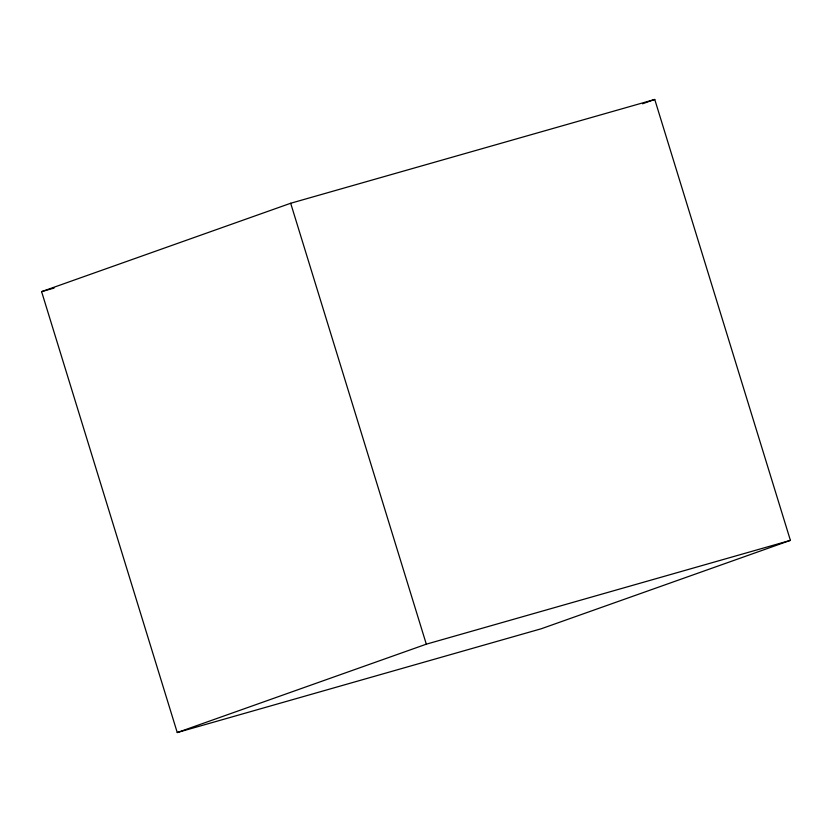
<?xml version="1.0" encoding="UTF-8"?>
<svg xmlns="http://www.w3.org/2000/svg" width="832" height="832" viewBox="0 0 832 832"><rect width="100%" height="100%" fill="white"/><g stroke="black" fill="none" stroke-linecap="round" stroke-linejoin="round"><path stroke-width="1.25" d="M41.6 291.637L290.68 203.258L654.753 99.455L790.4 540.363L541.32 628.742L177.247 732.545L41.6 291.637L54.07 288.08M642.543 103.782L654.753 99.455M177.247 732.545L426.317 644.176L790.4 540.363M290.68 203.258L426.317 644.176"/></g></svg>
